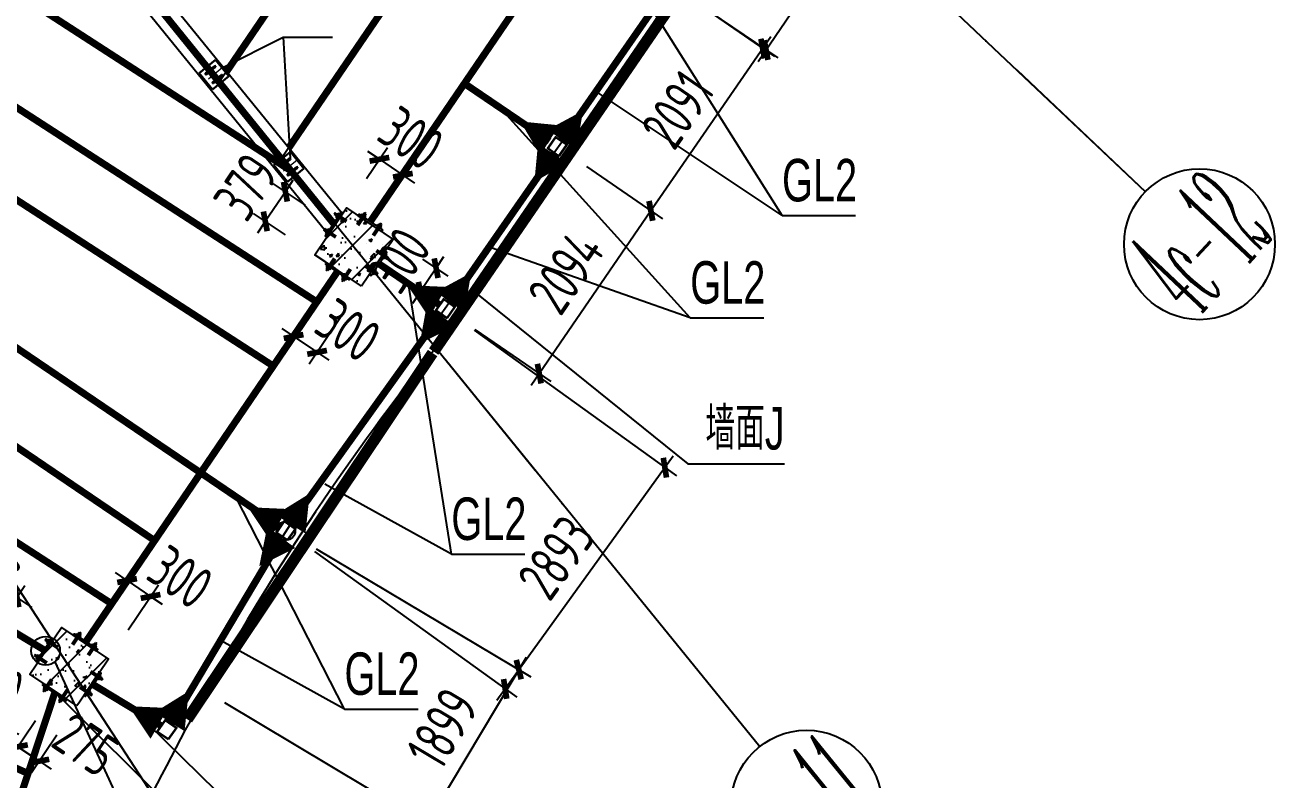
# Model space of a CAD drawing. Extents: x -803796 to -501762, y -1479216 to -846035.
# Drawn here: x -566144 to -552893, y -1300757 to -1292762 of the extents above; entities that cross this region are included whole.
import ezdxf
from ezdxf.enums import TextEntityAlignment as Align

# ---------------------------------------------------------------- set-up
doc = ezdxf.new("R2010")
doc.units = 0
doc.header["$LTSCALE"] = 1500
for name, pattern in [('5102-12$0$5102-12$0$5102-12$0$DASH', [0.35, 0.25, -0.1]), ('CENTER', [2, 1.25, -0.25, 0.25, -0.25]), ('XREF-GRID-04区$0$ACAD_ISO04W100', [30, 24, -3, 0, -3])]:
    doc.linetypes.add(name, pattern=pattern)
doc.layers.get('0').update_dxf_attribs({"linetype": 'CONTINUOUS'})
doc.layers.get('Defpoints').update_dxf_attribs({"linetype": 'CONTINUOUS'})
for name, color, linetype in [('AR-INT DECO', 140, 'CONTINUOUS'), ('C18', 4, 'CENTER'), ('COLUMN', 1, 'CONTINUOUS'), ('DIM', 3, 'CONTINUOUS'), ('HATCH', 254, 'CONTINUOUS'), ('L18', 6, 'CONTINUOUS'), ('L25', 7, 'CONTINUOUS'), ('P-WALL-ORIG', 6, 'CONTINUOUS'), ('STPM_RBEAM_SIG', 2, 'CONTINUOUS'), ('STPM_SBEAM_THICK', 2, 'CONTINUOUS'), ('struc', 161, 'CONTINUOUS'), ('TEXT', 7, 'CONTINUOUS'), ('THIN', 7, 'CONTINUOUS'), ('XREF-GRID-04区$0$A-DOTE', 14, 'XREF-GRID-04区$0$ACAD_ISO04W100'), ('XREF-GRID-04区$0$AXIS', 3, 'CONTINUOUS')]:
    doc.layers.add(name, color=color, linetype=linetype)
doc.layers.add('点画线', color=1, linetype='CENTER', lineweight=13)
doc.layers.add('粗实线', color=7, linetype='CONTINUOUS', lineweight=30)
doc.styles.add('TSSD_Dimension', font='Tssdeng.shx', dxfattribs={"width": 0.7, "bigfont": 'hztxt.shx'})
doc.styles.add('TSSD_Label', font='tj03-romans1.shx', dxfattribs={"width": 0.7, "bigfont": 'hztxt.shx'})
doc.styles.add('XREF-GRID-04区$0$_TCH_AXIS', font='COMPLEX', dxfattribs={"bigfont": 'GBCBIG'})
doc.dimstyles.new('TSSD_150_150', dxfattribs={"dimtxt": 450, "dimasz": 150, "dimexe": 150, "dimexo": 375, "dimgap": 150, "dimtad": 1, "dimdec": 0, "dimzin": 0, "dimdsep": 46, "dimtxsty": 'TSSD_Dimension', "dimblk": 'ARCHTICK', "dimblk1": 'ARCHTICK', "dimblk2": 'ARCHTICK', "dimcen": 0, "dimdle": 150, "dimclrt": 7, "dimadec": 0, "dimazin": 0, "dimtfac": 1, "dimtdec": 0, "dimtix": 1, "dimtmove": 2, "dimatfit": 3, "dimfxl": 1, "dimtolj": 1, "dimtzin": 0, "dimarcsym": 0})
pattern_1 = [(50, (-438885.55, -1416324.94), (358.6301, -31.37607), [37.5, -412.5]), (355, (-438885.55, -1416324.94), (-69.3757, 376.0961), [30, -330]), (100.4514, (-438855.67, -1416327.56), (289.2547, 344.7198), [31.8701, -350.57106]), (46.1842, (-438885.55, -1416224.94), (533.6205, -82.7595), [56.25, -618.75]), (96.6356, (-438841.1, -1416231.84), (467.3314, 487.059), [47.8051, -525.8565]), (351.1842, (-438885.55, -1416224.94), (467.331, 487.0593), [45, -495]), (21, (-438835.55, -1416249.94), (298.45353, -201.30945), [37.5, -412.5]), (326, (-438835.55, -1416249.94), (121.6577, 362.575), [30, -330]), (71.4514, (-438810.68, -1416266.72), (420.1113, 161.26525), [31.8701, -350.57106]), (37.5, (-438885.55, -1416324.94), (6.07993, 166.44693), [0, -326, 0, -335, 0, -331.25]), (7.5, (-438885.55, -1416324.94), (131.53477, 197.20586), [0, -191, 0, -318.5, 0, -126.25]), (327.5, (-438997.05, -1416324.94), (266.91122, -11.27744), [0, -125, 0, -390, 0, -517.5]), (317.5, (-439047.05, -1416324.94), (291.5931, 50.0525), [0, -162.5, 0, -259, 0, -367.5]), (45, (-438885.55, -1416324.94), (-176.7767, 176.7767), [])]

# ---------------------------------------------------------------- blocks, each defined once
blk = doc.blocks.new('A$C47E14B26')
at = {"layer": '点画线'}
for p, q in [((358, 912), (358, -1338)), ((1483, -213), (-767, -213))]:
    blk.add_line(p, q, dxfattribs=at)
at = {"layer": '粗实线'}
for p, q in [((-767, 912), (1483, 912)), ((-767, 912), (-767, -1338)), ((-317, -813), (-317, 387)), ((-167, -813), (-167, 387)), ((883, -813), (883, 387)), ((1033, 387), (1033, -813)), ((1483, 912), (1483, -1338)), ((-767, -1338), (1483, -1338))]:
    blk.add_line(p, q, dxfattribs=at)
for centre, start, end in [((-242, 387), 0, 180), ((958, 387), 0, 180), ((-242, -813), 180, 0), ((958, -813), 180, 0)]:
    blk.add_arc(centre, 75, start, end, dxfattribs=at)
blk = doc.blocks.new('_ArchTick')
at = {"color": 0, "linetype": 'ByBlock', "const_width": 0.4}
blk.add_lwpolyline([(-0.5, -0.5), (0.5, 0.5)], dxfattribs=at)
blk = doc.blocks.new('*D458')
at = {"layer": 'Defpoints', "color": 0, "transparency": 16777216}
for p in [(-558138, -1290600), (-559315, -1292329), (-558288, -1293028)]:
    blk.add_point(p, dxfattribs=at)
at = {"layer": 'DIM', "color": 0, "lineweight": -2, "transparency": 16777216}
for p, q in [((-557828, -1290811), (-556988, -1291384)), ((-557027, -1291175), (-558373, -1293152)), ((-559005, -1292540), (-558164, -1293112))]:
    blk.add_line(p, q, dxfattribs=at)
at = {"layer": 'DIM', "color": 0, "lineweight": -2, "transparency": 16777216, "xscale": 150, "yscale": 150, "zscale": 150}
for p, rotation in [((-557112, -1291299), 55.75176152784798), ((-558288, -1293028), 235.751761527848)]:
    blk.add_blockref('_ArchTick', p, dxfattribs=dict(at, rotation=rotation))
at = {"layer": 'DIM', "color": 7, "transparency": 16777216, "insert": (-558010, -1291952), "char_height": 450, "attachment_point": 5, "rotation": 55.7518, "style": 'TSSD_Dimension'}
blk.add_mtext('\\A1;2091', dxfattribs=at)
blk = doc.blocks.new('*D459')
at = {"layer": 'Defpoints', "color": 0, "transparency": 16777216}
for p in [(-559315, -1292329), (-560502, -1294051), (-559510, -1294734)]:
    blk.add_point(p, dxfattribs=at)
at = {"layer": 'DIM', "color": 0, "lineweight": -2, "transparency": 16777216}
for p, q in [((-559006, -1292541), (-558200, -1293097)), ((-558239, -1292888), (-559595, -1294857)), ((-560193, -1294264), (-559387, -1294819))]:
    blk.add_line(p, q, dxfattribs=at)
at = {"layer": 'DIM', "color": 0, "lineweight": -2, "transparency": 16777216, "xscale": 150, "yscale": 150, "zscale": 150}
for p, rotation in [((-558324, -1293012), 55.43744844758911), ((-559510, -1294734), 235.4374484475891)]:
    blk.add_blockref('_ArchTick', p, dxfattribs=dict(at, rotation=rotation))
at = {"layer": 'DIM', "color": 7, "transparency": 16777216, "insert": (-559226, -1293660), "char_height": 450, "attachment_point": 5, "rotation": 55.4374, "style": 'TSSD_Dimension'}
blk.add_mtext('\\A1;2091', dxfattribs=at)
blk = doc.blocks.new('*D460')
at = {"layer": 'Defpoints', "color": 0, "transparency": 16777216}
for p in [(-560502, -1294051), (-561686, -1295778), (-560693, -1296459)]:
    blk.add_point(p, dxfattribs=at)
at = {"layer": 'DIM', "color": 0, "lineweight": -2, "transparency": 16777216}
for p, q in [((-560192, -1294263), (-559385, -1294817)), ((-559424, -1294608), (-560778, -1296583)), ((-561377, -1295990), (-560570, -1296544))]:
    blk.add_line(p, q, dxfattribs=at)
at = {"layer": 'DIM', "color": 0, "lineweight": -2, "transparency": 16777216, "xscale": 150, "yscale": 150, "zscale": 150}
for p, rotation in [((-559509, -1294732), 55.55506271525051), ((-560693, -1296459), 235.5550627152505)]:
    blk.add_blockref('_ArchTick', p, dxfattribs=dict(at, rotation=rotation))
at = {"layer": 'DIM', "color": 7, "transparency": 16777216, "insert": (-560410, -1295383), "char_height": 450, "attachment_point": 5, "rotation": 55.5551, "style": 'TSSD_Dimension'}
blk.add_mtext('\\A1;2094', dxfattribs=at)
blk = doc.blocks.new('*D461')
at = {"layer": 'Defpoints', "color": 0, "transparency": 16777216}
for p in [(-561686, -1295778), (-563379, -1298124), (-561054, -1299802)]:
    blk.add_point(p, dxfattribs=at)
at = {"layer": 'DIM', "color": 0, "lineweight": -2, "transparency": 16777216}
for p, q in [((-561382, -1295997), (-559239, -1297543)), ((-559273, -1297334), (-561142, -1299923)), ((-563075, -1298344), (-560932, -1299890))]:
    blk.add_line(p, q, dxfattribs=at)
at = {"layer": 'DIM', "color": 0, "lineweight": -2, "transparency": 16777216, "xscale": 150, "yscale": 150, "zscale": 150}
for p, rotation in [((-559361, -1297456), 54.19020266418912), ((-561054, -1299802), 234.1902026641891)]:
    blk.add_blockref('_ArchTick', p, dxfattribs=dict(at, rotation=rotation))
at = {"layer": 'DIM', "color": 7, "transparency": 16777216, "insert": (-560512, -1298409), "char_height": 450, "attachment_point": 5, "rotation": 54.1902, "style": 'TSSD_Dimension'}
blk.add_mtext('\\A1;2893', dxfattribs=at)
blk = doc.blocks.new('*D462')
at = {"layer": 'Defpoints', "color": 0, "transparency": 16777216}
for p in [(-563379, -1298124), (-564352, -1299755), (-561882, -1301228)]:
    blk.add_point(p, dxfattribs=at)
at = {"layer": 'DIM', "color": 0, "lineweight": -2, "transparency": 16777216}
for p, q in [((-563057, -1298316), (-560781, -1299674)), ((-560833, -1299469), (-561959, -1301357)), ((-564030, -1299947), (-561753, -1301305))]:
    blk.add_line(p, q, dxfattribs=at)
at = {"layer": 'DIM', "color": 0, "lineweight": -2, "transparency": 16777216, "xscale": 150, "yscale": 150, "zscale": 150}
for p, rotation in [((-560910, -1299597), 59.1816963161569), ((-561882, -1301228), 239.1816963161569)]:
    blk.add_blockref('_ArchTick', p, dxfattribs=dict(at, rotation=rotation))
at = {"layer": 'DIM', "color": 7, "transparency": 16777216, "insert": (-561718, -1300221), "char_height": 450, "attachment_point": 5, "rotation": 59.1817, "style": 'TSSD_Dimension'}
blk.add_mtext('\\A1;1899', dxfattribs=at)
blk = doc.blocks.new('LMM12A')
at = {"layer": 'L18'}
for p, q in [((0, 7.8), (0, -7.8)), ((9.8, 10.4), (1, 10.4)), ((9.8, 5.2), (1, 5.2)), ((10.8, 7.8), (10.8, -7.8)), ((9.8, -5.2), (1, -5.2)), ((9.8, -10.4), (1, -10.4))]:
    blk.add_line(p, q, dxfattribs=at)
for centre, radius, start, end in [((3.7, 7.8), 3.74, 136, 224), ((13.4, 0), 13.4, 157.15841, 202.84159), ((7.1, 7.8), 3.74, 316, 44), ((-2.6, 0), 13.4, 337.15841, 22.84159), ((3.7, -7.8), 3.74, 136, 224), ((7.1, -7.8), 3.74, 316, 44)]:
    blk.add_arc(centre, radius, start, end, dxfattribs=at)
blk = doc.blocks.new('A$C40232FC0')
blk.add_lwpolyline([(0, 82), (300, 82), (300, 102), (0, 102)], close=True)
at = {"layer": 'C18'}
for p, q in [((50, 0), (50, 145)), ((250, 0), (250, 145))]:
    blk.add_line(p, q, dxfattribs=at)
at = {"layer": 'L18'}
for p, q in [((41, 127), (41, 149)), ((41, 149), (59, 149)), ((45, 128), (45, 149)), ((55, 128), (55, 149)), ((59, 127), (59, 149)), ((241, 127), (241, 149)), ((241, 149), (259, 149)), ((245, 128), (245, 149)), ((255, 128), (255, 149)), ((259, 127), (259, 149)), ((39, 0), (39, 102)), ((43, 0), (43, 102)), ((57, 0), (57, 102)), ((60, 0), (60, 102)), ((239, 0), (239, 102)), ((243, 0), (243, 102)), ((257, 0), (257, 102)), ((260, 0), (260, 102))]:
    blk.add_line(p, q, dxfattribs=at)
at = {"layer": 'L25'}
for p, q in [((17, 102), (17, 110)), ((17, 110), (83, 110)), ((83, 102), (17, 102)), ((83, 110), (83, 102)), ((217, 102), (217, 110)), ((217, 110), (283, 110)), ((283, 102), (217, 102)), ((283, 110), (283, 102))]:
    blk.add_line(p, q, dxfattribs=at)
at = {"layer": 'L18', "extrusion": (0, 0, -1), "xscale": 1.666666666686069, "yscale": 1.666666666686069, "zscale": -1.666666666666666, "rotation": 90}
for p in [(-50, 110), (-250, 110)]:
    blk.add_blockref('LMM12A', p, dxfattribs=at)
blk = doc.blocks.new('*D677')
at = {"layer": 'Defpoints', "color": 0, "transparency": 16777216}
for p in [(-562139, -1294355), (-562736, -1294699), (-562489, -1294868)]:
    blk.add_point(p, dxfattribs=at)
at = {"layer": 'DIM', "color": 0, "lineweight": -2, "transparency": 16777216}
for p, q in [((-562525, -1294389), (-562302, -1294062)), ((-562387, -1294186), (-562511, -1294102)), ((-562387, -1294186), (-562139, -1294355)), ((-562278, -1294558), (-562055, -1294231)), ((-562139, -1294355), (-562015, -1294440))]:
    blk.add_line(p, q, dxfattribs=at)
at = {"layer": 'DIM', "color": 0, "lineweight": -2, "transparency": 16777216, "xscale": 150, "yscale": 150, "zscale": 150}
for p, rotation in [((-562387, -1294186), 325.6926449387393), ((-562139, -1294355), 145.6926449387392)]:
    blk.add_blockref('_ArchTick', p, dxfattribs=dict(at, rotation=rotation))
at = {"layer": 'DIM', "color": 7, "transparency": 16777216, "insert": (-562052, -1293961), "char_height": 450, "attachment_point": 5, "rotation": 325.6926, "style": 'TSSD_Dimension'}
blk.add_mtext('\\A1;300', dxfattribs=at)
blk = doc.blocks.new('*D682')
at = {"layer": 'Defpoints', "color": 0, "transparency": 16777216}
for p in [(-562240, -1295036), (-562408, -1295284), (-561954, -1295590)]:
    blk.add_point(p, dxfattribs=at)
at = {"layer": 'DIM', "color": 0, "lineweight": -2, "transparency": 16777216}
for p, q in [((-561929, -1295245), (-561662, -1295425)), ((-561786, -1295341), (-561703, -1295217)), ((-561786, -1295341), (-561954, -1295590)), ((-562097, -1295494), (-561830, -1295674)), ((-561954, -1295590), (-562038, -1295715))]:
    blk.add_line(p, q, dxfattribs=at)
at = {"layer": 'DIM', "color": 0, "lineweight": -2, "transparency": 16777216, "xscale": 150, "yscale": 150, "zscale": 150}
for p, rotation in [((-561786, -1295341), 235.9999735750804), ((-561954, -1295590), 55.99997357508042)]:
    blk.add_blockref('_ArchTick', p, dxfattribs=dict(at, rotation=rotation))
at = {"layer": 'DIM', "color": 7, "transparency": 16777216, "insert": (-562181, -1295256), "char_height": 450, "attachment_point": 5, "rotation": 56, "style": 'TSSD_Dimension'}
blk.add_mtext('\\A1;300', dxfattribs=at)
blk = doc.blocks.new('*D683')
at = {"layer": 'Defpoints', "color": 0, "transparency": 16777216}
for p in [(-563597, -1294844), (-562861, -1294883), (-563073, -1295197)]:
    blk.add_point(p, dxfattribs=at)
at = {"layer": 'DIM', "color": 0, "lineweight": -2, "transparency": 16777216}
for p, q in [((-563172, -1294673), (-563509, -1294446)), ((-563384, -1294530), (-563301, -1294405)), ((-563384, -1294530), (-563597, -1294844)), ((-563384, -1294988), (-563721, -1294760)), ((-563597, -1294844), (-563681, -1294969))]:
    blk.add_line(p, q, dxfattribs=at)
at = {"layer": 'DIM', "color": 0, "lineweight": -2, "transparency": 16777216, "xscale": 150, "yscale": 150, "zscale": 150}
for p, rotation in [((-563384, -1294530), 235.99997242847), ((-563597, -1294844), 55.99997242846995)]:
    blk.add_blockref('_ArchTick', p, dxfattribs=dict(at, rotation=rotation))
at = {"layer": 'DIM', "color": 7, "transparency": 16777216, "insert": (-563801, -1294477), "char_height": 450, "attachment_point": 5, "rotation": 56, "style": 'TSSD_Dimension'}
blk.add_mtext('\\A1;379', dxfattribs=at)
blk = doc.blocks.new('*D684')
at = {"layer": 'Defpoints', "color": 0, "transparency": 16777216}
for p in [(-562824, -1295365), (-562576, -1295533), (-563048, -1296233)]:
    blk.add_point(p, dxfattribs=at)
at = {"layer": 'DIM', "color": 0, "lineweight": -2, "transparency": 16777216}
for p, q in [((-563034, -1295676), (-563380, -1296190)), ((-562785, -1295844), (-563132, -1296358)), ((-563421, -1295982), (-562923, -1296317))]:
    blk.add_line(p, q, dxfattribs=at)
at = {"layer": 'DIM', "color": 0, "lineweight": -2, "transparency": 16777216, "xscale": 150, "yscale": 150, "zscale": 150}
for p, rotation in [((-563297, -1296065), 145.9999724284597), ((-563048, -1296233), 325.9999724284597)]:
    blk.add_blockref('_ArchTick', p, dxfattribs=dict(at, rotation=rotation))
at = {"layer": 'DIM', "color": 7, "transparency": 16777216, "insert": (-562718, -1295998), "char_height": 450, "attachment_point": 5, "rotation": 326, "style": 'TSSD_Dimension'}
blk.add_mtext('\\A1;300', dxfattribs=at)
blk = doc.blocks.new('*D698')
at = {"layer": 'Defpoints', "color": 0, "transparency": 16777216}
for p in [(-564813, -1298821), (-565509, -1299317), (-565261, -1299485)]:
    blk.add_point(p, dxfattribs=at)
at = {"layer": 'DIM', "color": 0, "lineweight": -2, "transparency": 16777216}
for p, q in [((-565300, -1299006), (-564978, -1298529)), ((-565062, -1298653), (-565186, -1298569)), ((-565062, -1298653), (-564813, -1298821)), ((-565051, -1299174), (-564729, -1298697)), ((-564813, -1298821), (-564689, -1298905))]:
    blk.add_line(p, q, dxfattribs=at)
at = {"layer": 'DIM', "color": 0, "lineweight": -2, "transparency": 16777216, "xscale": 150, "yscale": 150, "zscale": 150}
for p, rotation in [((-565062, -1298653), 325.9999736488409), ((-564813, -1298821), 145.9999736488409)]:
    blk.add_blockref('_ArchTick', p, dxfattribs=dict(at, rotation=rotation))
at = {"layer": 'DIM', "color": 7, "transparency": 16777216, "insert": (-564497, -1298615), "char_height": 450, "attachment_point": 5, "rotation": 326, "style": 'TSSD_Dimension'}
blk.add_mtext('\\A1;300', dxfattribs=at)
blk = doc.blocks.new('*D699')
at = {"layer": 'Defpoints', "color": 0, "transparency": 16777216}
for p in [(-566230, -1298831), (-565758, -1299149), (-565926, -1299398)]:
    blk.add_point(p, dxfattribs=at)
at = {"layer": 'DIM', "color": 0, "lineweight": -2, "transparency": 16777216}
for p, q in [((-566482, -1299204), (-566146, -1298707)), ((-566069, -1298940), (-566354, -1298747)), ((-566237, -1299188), (-566522, -1298996))]:
    blk.add_line(p, q, dxfattribs=at)
at = {"layer": 'DIM', "color": 0, "lineweight": -2, "transparency": 16777216, "xscale": 150, "yscale": 150, "zscale": 150}
for p, rotation in [((-566230, -1298831), 55.99997242200903), ((-566398, -1299080), 235.9999724220091)]:
    blk.add_blockref('_ArchTick', p, dxfattribs=dict(at, rotation=rotation))
at = {"layer": 'DIM', "color": 7, "transparency": 16777216, "insert": (-566509, -1298583), "char_height": 450, "attachment_point": 5, "rotation": 56, "style": 'TSSD_Dimension'}
blk.add_mtext('\\A1;300', dxfattribs=at)
blk = doc.blocks.new('*D700')
at = {"layer": 'Defpoints', "color": 0, "transparency": 16777216}
for p in [(-565824, -1299829), (-565596, -1299982), (-565992, -1300568)]:
    blk.add_point(p, dxfattribs=at)
at = {"layer": 'DIM', "color": 0, "lineweight": -2, "transparency": 16777216}
for p, q in [((-566034, -1300139), (-566303, -1300539)), ((-565806, -1300293), (-566076, -1300693)), ((-566219, -1300415), (-566344, -1300331)), ((-566219, -1300415), (-565992, -1300568)), ((-565992, -1300568), (-565867, -1300652))]:
    blk.add_line(p, q, dxfattribs=at)
at = {"layer": 'DIM', "color": 0, "lineweight": -2, "transparency": 16777216, "xscale": 150, "yscale": 150, "zscale": 150}
for p, rotation in [((-566219, -1300415), 325.9999724057827), ((-565992, -1300568), 145.9999724057826)]:
    blk.add_blockref('_ArchTick', p, dxfattribs=dict(at, rotation=rotation))
at = {"layer": 'DIM', "color": 7, "transparency": 16777216, "insert": (-565500, -1300392), "char_height": 450, "attachment_point": 5, "rotation": 326, "style": 'TSSD_Dimension'}
blk.add_mtext('\\A1;275', dxfattribs=at)
blk = doc.blocks.new('*D923')
at = {"layer": 'Defpoints', "color": 0, "transparency": 16777216}
for p in [(-566715, -1299372), (-566094, -1299647), (-566969, -1299945)]:
    blk.add_point(p, dxfattribs=at)
at = {"layer": 'DIM', "color": 0, "lineweight": -2, "transparency": 16777216}
for p, q in [((-566867, -1299715), (-567030, -1300082)), ((-566969, -1299945), (-567106, -1299884)), ((-566347, -1300220), (-566969, -1299945)), ((-566245, -1299990), (-566408, -1300357)), ((-566347, -1300220), (-566210, -1300281))]:
    blk.add_line(p, q, dxfattribs=at)
at = {"layer": 'DIM', "color": 0, "lineweight": -2, "transparency": 16777216, "xscale": 150, "yscale": 150, "zscale": 150}
for p, rotation in [((-566969, -1299945), 336.1402366650484), ((-566347, -1300220), 156.1402366650485)]:
    blk.add_blockref('_ArchTick', p, dxfattribs=dict(at, rotation=rotation))
at = {"layer": 'DIM', "color": 7, "transparency": 16777216, "insert": (-566506, -1299740), "char_height": 450, "attachment_point": 5, "rotation": 336.1402, "style": 'TSSD_Dimension'}
blk.add_mtext('\\A1;680', dxfattribs=at)

msp = doc.modelspace()

# ---------------------------------------------------------------- hatches: boundary and pattern name
at = {"layer": 'HATCH'}
h = msp.add_hatch(dxfattribs=at)
h.set_pattern_fill('ARMORED', color=256, scale=50, style=0)
h.set_pattern_definition(pattern_1)
h.paths.add_polyline_path([(-562575.5, -1295533), (-563073, -1295197.5), (-562737.5, -1294700), (-562240, -1295035.6), (-562547.6, -1295491.5)])
h = msp.add_hatch(dxfattribs=at)
h.set_pattern_fill('ARMORED', color=256, scale=50, style=0)
h.set_pattern_definition(pattern_1)
h.paths.add_polyline_path([(-565596.3, -1299982.2), (-566093.7, -1299646.7), (-565758.2, -1299149.3), (-565260.8, -1299484.8), (-565568.3, -1299940.8)])

# ---------------------------------------------------------------- linework, layer by layer
for p, q in [((-563408.5, -1292890.3), (-563332.3, -1294177.2)), ((-563065.3, -1295202.6), (-562857.6, -1295342.7))]:
    msp.add_line(p, q)
for points in [[(-560482.7, -1294155.3), (-560605.9, -1294069.7), (-560520.3, -1293946.5), (-560397.1, -1294032.1)], [(-560484, -1294148.3), (-560598.9, -1294068.4), (-560519.1, -1293953.4), (-560404.1, -1294033.3)], [(-561668.8, -1295874.4), (-561792, -1295788.8), (-561706.4, -1295665.7), (-561583.2, -1295751.2)], [(-561670.1, -1295867.5), (-561785, -1295787.6), (-561705.1, -1295672.6), (-561590.2, -1295752.5)], [(-563360.2, -1298228.8), (-563483.3, -1298143.2), (-563397.7, -1298020), (-563274.6, -1298105.6)], [(-563361.4, -1298221.8), (-563476.4, -1298141.9), (-563396.5, -1298026.9), (-563281.5, -1298106.8)], [(-564622.1, -1300339.1), (-564745.3, -1300253.5), (-564659.7, -1300130.3), (-564536.5, -1300215.9)], [(-564623.3, -1300332.1), (-564738.3, -1300252.2), (-564658.4, -1300137.2), (-564543.4, -1300217.1)]]:
    msp.add_lwpolyline(points, close=True)
at = {"layer": 'AR-INT DECO'}
for p, q in [((-556632.9, -1282430), (-564084.7, -1293369.5)), ((-555808, -1282995.2), (-563427.9, -1294181.7)), ((-567956.8, -1291309), (-565678.4, -1292784.1)), ((-569064, -1292783.7), (-563516.5, -1296375.5))]:
    msp.add_line(p, q, dxfattribs=at)
at = {"layer": 'AR-INT DECO', "linetype": '5102-12$0$5102-12$0$5102-12$0$DASH', "const_width": 120}
for points in [[(-561811.8, -1296225), (-557509.3, -1289946.6)], [(-561823.3, -1296240.3), (-564423.9, -1300124.4)]]:
    msp.add_lwpolyline(points, dxfattribs=at)
at = {"layer": 'AR-INT DECO'}
for centre, radius in [((-563378.9, -1298124.4), 100), ((-565926, -1299398), 152.3)]:
    msp.add_circle(centre, radius, dxfattribs=at)
at = {"layer": 'COLUMN'}
for points in [[(-562575.5, -1295533), (-563073, -1295197.5), (-562737.5, -1294700), (-562240, -1295035.6), (-562575.5, -1295533)], [(-565596.3, -1299982.2), (-566093.7, -1299646.7), (-565758.2, -1299149.3), (-565260.8, -1299484.8), (-565568.3, -1299940.8)]]:
    msp.add_lwpolyline(points, close=True, dxfattribs=at)
at = {"layer": 'HATCH'}
for p, q in [((-562941.8, -1295003.1), (-562766.5, -1294743.1)), ((-565644.9, -1299225.3), (-565438.1, -1299365.7)), ((-565705.2, -1299908.8), (-565963.2, -1299734.8))]:
    msp.add_line(p, q, dxfattribs=at)
at = {"layer": 'P-WALL-ORIG', "color": 4}
for centre, radius, start, end in [((-772432.5, -1146644.3), 258164.3, 324.089578, 326.321385), ((-847831.6, -1095547.7), 349394.1, 324.953704, 326.200774), ((-542110.7, -1311953.6), 25366.6, 141.28763, 151.1033), ((-542110.7, -1311953.6), 25216.2, 141.28763, 151.1033), ((-538669.6, -1314095.7), 29264.7, 150.68707, 157.39259)]:
    msp.add_arc(centre, radius, start, end, dxfattribs=at)
at = {"layer": 'STPM_RBEAM_SIG'}
for points in [[(-559362.3, -1292399.8, 375, 0, 0), (-559558.1, -1292703.4, 375, 0, 0)], [(-560451.3, -1293981.9, 375, 0, 0), (-560229.1, -1293670.6, 375, 0, 0)], [(-560581.6, -1293983.6, 375, 0, 0), (-560893.1, -1293785, 375, 0, 0)], [(-560548.7, -1294122, 375, 0, 0), (-560744.4, -1294425.6, 375, 0, 0)], [(-561637.4, -1295701, 375, 0, 0), (-561415.2, -1295389.8, 375, 0, 0)], [(-561767.7, -1295702.7, 375, 0, 0), (-562090.4, -1295520.7, 375, 0, 0)], [(-561734.7, -1295841.2, 375, 0, 0), (-561959.7, -1296141.3, 375, 0, 0)], [(-563330, -1298054.3, 375, 0, 0), (-563126.5, -1297730.1, 375, 0, 0)], [(-563459.1, -1298057.1, 375, 0, 0), (-563781.7, -1297875.1, 375, 0, 0)], [(-563427.5, -1298194.6, 375, 0, 0), (-563660.4, -1298498.5, 375, 0, 0)], [(-564611.8, -1300150.3, 375, 0, 0), (-564408.2, -1299826.1, 375, 0, 0)], [(-564721, -1300167.4, 375, 0, 0), (-565043.7, -1299985.4, 375, 0, 0)]]:
    msp.add_lwpolyline(points, format="xyseb", dxfattribs=at)
at = {"layer": 'STPM_SBEAM_THICK', "color": 161}
msp.add_line((-565926, -1299398), (-571197.2, -1296222.3), dxfattribs=at)
at = {"layer": 'STPM_SBEAM_THICK', "color": 161, "const_width": 75}
for points in [[(-560777.8, -1288514.9), (-564006.8, -1293255.2)], [(-560083.4, -1289271.8), (-563348.8, -1294065.6)], [(-559283.8, -1290149.3), (-562483.8, -1294847)], [(-566436, -1290461.9), (-562860.8, -1294882.9)], [(-567830.8, -1291390.5), (-563326.9, -1294306.6)], [(-568033, -1292472.1), (-563050.2, -1295698.2)], [(-560456.2, -1293991), (-559362.4, -1292416.9)], [(-568870.1, -1292909.3), (-563516.5, -1296375.5)], [(-560584.2, -1293994.7), (-561486.1, -1293382.4)], [(-561559.4, -1295597.1), (-560532.4, -1294120.7)], [(-569182.1, -1294184.4), (-563440.5, -1298081.6)], [(-569671.5, -1294901.7), (-564770.3, -1298229.3)], [(-562391.2, -1295295.4), (-561749.8, -1295728.1)], [(-565498.3, -1299300.6), (-562835.3, -1295381.9)], [(-570177.3, -1295692.8), (-565225.3, -1298898.9)], [(-561643.5, -1295709.4), (-561560.8, -1295595.8)], [(-563322.3, -1298042), (-561735.8, -1295827.9)], [(-565942.7, -1299387.9), (-571111.5, -1296273.9)], [(-564598.1, -1300173.1), (-563430.6, -1298210)], [(-571557.7, -1298289.5), (-566111.8, -1300698.2)], [(-564702.5, -1300191.9), (-565420.4, -1299757.3)], [(-565830.6, -1299848.3), (-567620.8, -1305258.4)]]:
    msp.add_lwpolyline(points, dxfattribs=at)
at = {"layer": 'struc', "linetype": 'ByBlock'}
for p, q in [((-562785.9, -1294758.9), (-566351.8, -1290367.3)), ((-566546.1, -1290524.6), (-562922.4, -1294987.3))]:
    msp.add_line(p, q, dxfattribs=at)
at = {"layer": 'TEXT'}
for p, q in [((-558119.3, -1294782.4), (-559920.8, -1291917.5)), ((-564055.1, -1293215.5), (-563408.5, -1292890.3)), ((-563408.5, -1292890.3), (-562885.1, -1292890.3)), ((-558119.3, -1294782.4), (-560069.3, -1293482.3)), ((-559092.4, -1295866.8), (-561102.3, -1293643)), ((-558119.3, -1294782.4), (-557339.3, -1294782.4)), ((-559092.4, -1295866.8), (-561203.2, -1295125.9)), ((-561624.8, -1298372.6), (-562078.8, -1295506.2)), ((-561374.8, -1295594.6), (-559119, -1297413.9)), ((-559092.4, -1295866.8), (-558312.4, -1295866.8)), ((-559119, -1297413.9), (-558091.4, -1297413.9)), ((-561624.8, -1298372.6), (-562965.1, -1297631.7)), ((-562757.7, -1300015.3), (-563908.1, -1297764.2)), ((-561624.8, -1298372.6), (-560844.8, -1298372.6)), ((-562757.7, -1300015.3), (-564098, -1299274.5)), ((-563538.4, -1301448.5), (-565020.1, -1299999.6)), ((-562757.7, -1300015.3), (-561977.7, -1300015.3))]:
    msp.add_line(p, q, dxfattribs=at)
msp.add_lwpolyline([(-561886.3, -1302440.1), (-563212.7, -1302440.1), (-565845, -1299814.5)], dxfattribs=at)
at = {"layer": 'THIN'}
msp.add_line((-565826.6, -1299513.5), (-563973.5, -1303557.4), dxfattribs=at)
at = {"layer": 'XREF-GRID-04区$0$A-DOTE', "ltscale": 0.1}
for p, q in [((-565436.8, -1283958.4), (-554265.8, -1294531)), ((-568678.4, -1287700.2), (-560023.4, -1298359.3)), ((-571376.7, -1290814.9), (-561866.4, -1305416.9))]:
    msp.add_line(p, q, dxfattribs=at)
at = {"layer": 'XREF-GRID-04区$0$AXIS'}
for p, q in [((-558109.9, -1290892.8), (-554267.4, -1294529.5)), ((-561690.8, -1296305.8), (-558355.9, -1300412.9))]:
    msp.add_line(p, q, dxfattribs=at)
for centre in [(-553693.5, -1295086.8), (-557859.6, -1301040.3)]:
    msp.add_circle(centre, 800, dxfattribs=at)

# ---------------------------------------------------------------- block references
at = {"xscale": -1}
for p, rotation in [((-562708.9, -1294804.5), 55.99997356059185), ((-562409.9, -1295019.2), 326.2336202370772), ((-565774.4, -1299320), 56.1506889615729), ((-565430.7, -1299468.6), 326.2336202370772)]:
    msp.add_blockref('A$C40232FC0', p, dxfattribs=dict(at, rotation=rotation))
for p, rotation in [((-562391.9, -1295114), 235.999973559767), ((-562654.3, -1295381.6), 145.7663245996972), ((-565421.7, -1299576.7), 235.999973559767), ((-565653.8, -1299844.5), 145.9999724306056)]:
    msp.add_blockref('A$C40232FC0', p, dxfattribs=dict(rotation=rotation))
at = {"layer": 'TEXT', "xscale": 0.1, "yscale": 0.1, "zscale": 0.1, "rotation": 309.0762450695899}
for p in [(-564146.8, -1293247.3), (-563352.9, -1294225)]:
    msp.add_blockref('A$C47E14B26', p, dxfattribs=at)

# ---------------------------------------------------------------- texts
at = {"layer": 'TEXT', "style": 'TSSD_Label', "width": 0.7}
for s, p in [('GL2', (-558119.3, -1294632.4)), ('GL2', (-559092.4, -1295716.8)), ('墙面J', (-558931.4, -1297263.9)), ('GL2', (-561624.8, -1298222.6)), ('GL2', (-562757.7, -1299865.3))]:
    msp.add_text(s, height=450, dxfattribs=at).set_placement(p)
at = {"layer": 'XREF-GRID-04区$0$AXIS', "color": 7, "style": 'XREF-GRID-04区$0$_TCH_AXIS'}
for s, rotation, width, p, p2 in [('4c-12', 46.57625, 0.257862, (-553740.6, -1295885.4), (-552898.6, -1294995.8)), ('4c-11', 39.07625, 0.272188, (-558010.6, -1301825.9), (-557059.7, -1301053.9))]:
    msp.add_text(s, height=1050, rotation=rotation, dxfattribs=dict(at, width=width)).set_placement(p, p2, align=Align.FIT)

# ---------------------------------------------------------------- dimensions: what is measured, and where the dimension line sits
at = {"layer": 'DIM'}
for p1, p2, distance, picture, middle in [((-558138.3, -1290600.1), (-559315.1, -1292328.7), 1242, '*D458', (-558010, -1291952.4)), ((-559315.1, -1292328.7), (-560501.5, -1294050.9), 1203.8, '*D459', (-559225.8, -1293660)), ((-562736.5, -1294698.8), (-562489, -1294867.7), 620.3, '*D677', (-562051.7, -1293961.1)), ((-562860.8, -1294882.9), (-563073, -1295197.5), -631.7, '*D683', (-563801.4, -1294477.3)), ((-560501.5, -1294050.9), (-561686.1, -1295778.1), 1203.8, '*D460', (-560410.3, -1295383.3)), ((-562240, -1295035.6), (-562407.8, -1295284.3), 547.1, '*D682', (-562181.3, -1295256.1)), ((-561686.1, -1295778.1), (-563378.9, -1298124.4), 2867, '*D461', (-560511.6, -1298409.3)), ((-563378.9, -1298124.4), (-564351.6, -1299754.9), 2875.4, '*D462', (-561718, -1300220.6)), ((-566093.7, -1299646.7), (-566715.4, -1299371.7), 626.9, '*D923', (-566506.5, -1299739.6))]:
    dim = msp.add_aligned_dim(p1=p1, p2=p2, distance=distance, dimstyle='TSSD_150_150', dxfattribs=at)
    dim.commit()
    dim.dimension.update_dxf_attribs({"geometry": picture, "text_midpoint": middle})
for base, p1, p2, angle, picture, middle in [((-563047.8, -1296233.1), (-562824.3, -1295365.2), (-562575.5, -1295533), 325.99997, '*D684', (-562718.1, -1295998)), ((-566230, -1298831.1), (-565926, -1299398), (-565758.2, -1299149.3), 55.99997, '*D699', (-566509.3, -1298583.3)), ((-564813.1, -1298821.1), (-565509.5, -1299317.1), (-565260.8, -1299484.8), 325.99997, '*D698', (-564496.7, -1298614.6)), ((-565991.7, -1300568.4), (-565824.1, -1299828.6), (-565596.3, -1299982.2), 325.99997, '*D700', (-565500.4, -1300392))]:
    dim = msp.add_linear_dim(base=base, p1=p1, p2=p2, angle=angle, dimstyle='TSSD_150_150', dxfattribs=at)
    dim.commit()
    dim.dimension.update_dxf_attribs({"geometry": picture, "text_midpoint": middle, "dimtype": 161})

doc.saveas('drawing.dxf')
